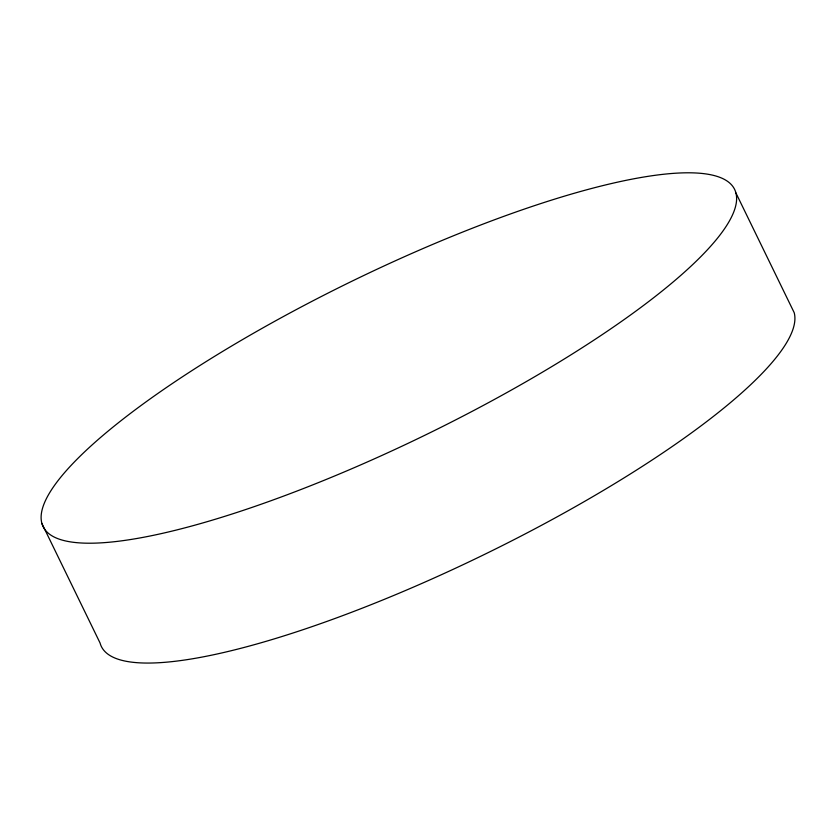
<?xml version="1.0" encoding="UTF-8"?>
<svg xmlns="http://www.w3.org/2000/svg" width="836" height="836" viewBox="0 0 836 836"><rect width="100%" height="100%" fill="white"/><g stroke="black" fill="none" stroke-linecap="round" stroke-linejoin="round"><path stroke-width="1.25" d="M735.931 192.991A384.654 85.209 -26 0 1 235.606 512.876A384.654 85.209 -26 0 1 195.06 368.592A384.654 85.209 -26 0 1 735.931 192.991L794.2 312.685A384.654 85.209 -26 0 1 470.553 561.144A384.654 85.209 -26 0 1 100.069 643.009L41.8 523.315"/></g></svg>
